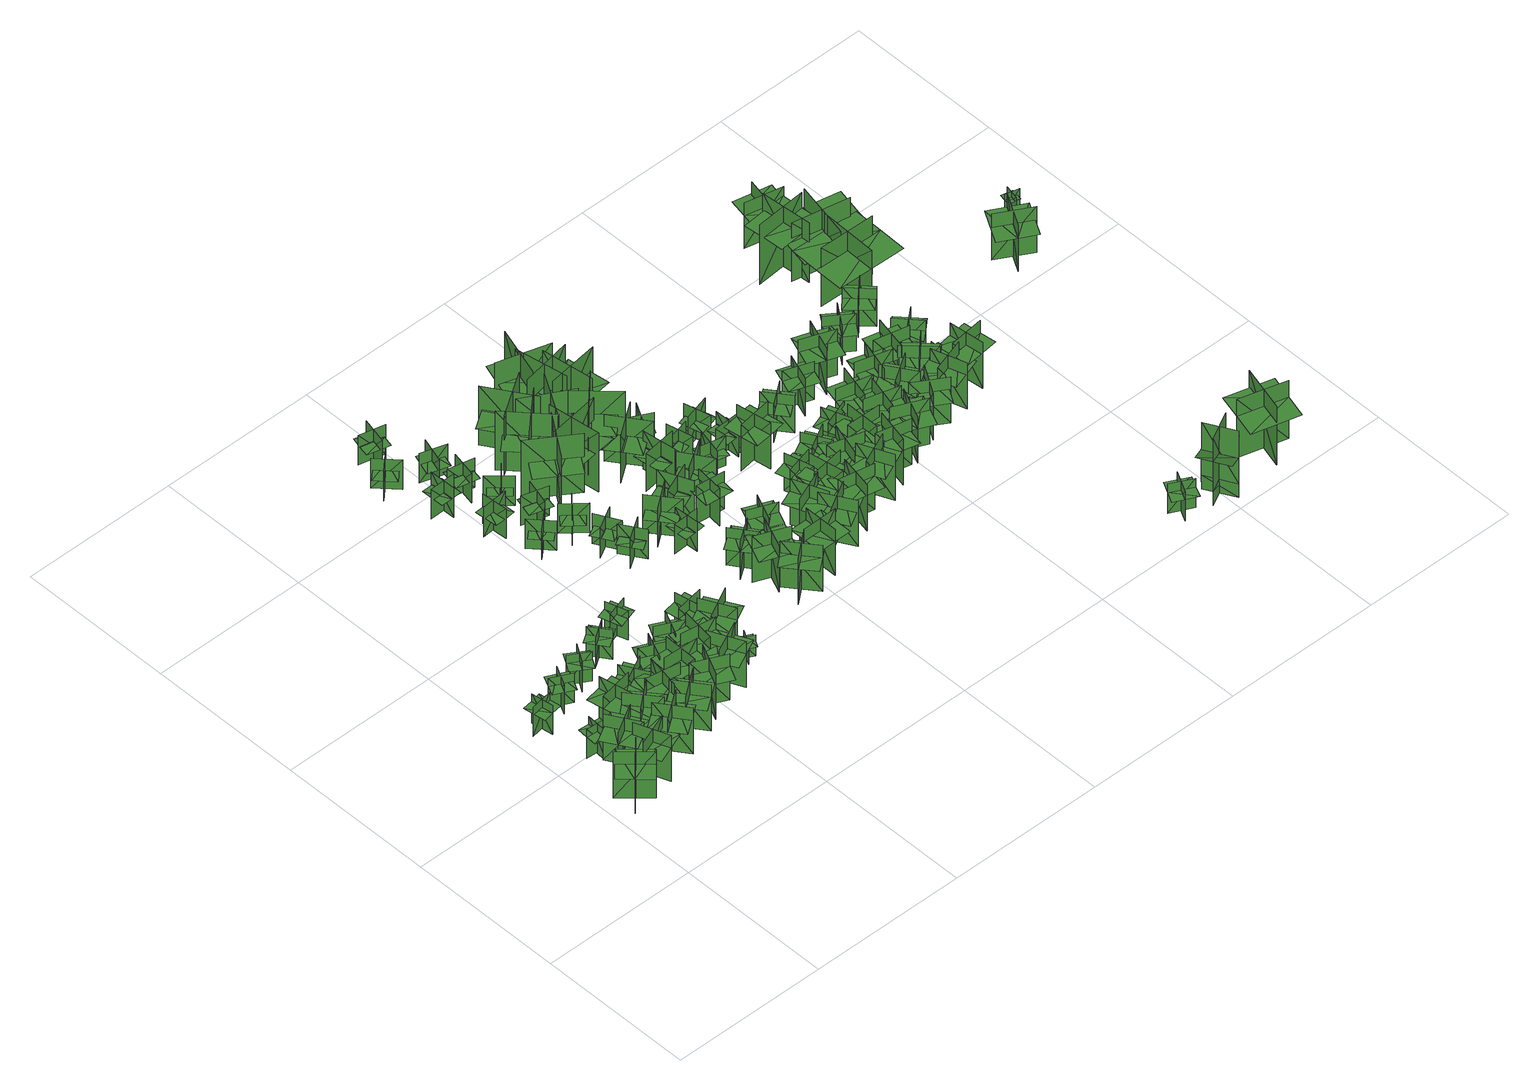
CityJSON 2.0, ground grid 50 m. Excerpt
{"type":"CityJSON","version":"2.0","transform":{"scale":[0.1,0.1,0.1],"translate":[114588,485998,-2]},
"CityObjects":{
"tree1":{"type":"SolitaryVegetationObject","geometry":[{"type":"MultiSurface","lod":"1","boundaries":[[[0,1,2]],[[0,2,3]],[[4,5,6]],[[4,6,7]],[[8,9,10]],[[8,10,11]],[[8,11,12]],[[8,12,13]]]}]},
"tree2":{"type":"SolitaryVegetationObject","geometry":[{"type":"MultiSurface","lod":"1","boundaries":[[[14,15,16]],[[14,16,17]],[[18,19,20]],[[18,20,21]],[[22,23,24]],[[22,24,25]],[[22,25,26]],[[22,26,27]]]}]},
"tree3":{"type":"SolitaryVegetationObject","geometry":[{"type":"MultiSurface","lod":"1","boundaries":[[[28,29,30]],[[28,30,31]],[[32,33,34]],[[32,34,35]],[[36,37,38]],[[36,38,39]],[[36,39,40]],[[36,40,41]]]}]},
"tree4":{"type":"SolitaryVegetationObject","geometry":[{"type":"MultiSurface","lod":"1","boundaries":[[[42,43,44]],[[42,44,45]],[[46,47,48]],[[46,48,49]],[[50,51,52]],[[50,52,53]],[[50,53,54]],[[50,54,55]]]}]},
"tree5":{"type":"SolitaryVegetationObject","geometry":[{"type":"MultiSurface","lod":"1","boundaries":[[[56,57,58]],[[56,58,59]],[[60,61,62]],[[60,62,63]],[[64,65,66]],[[64,66,67]],[[64,67,68]],[[64,68,69]]]}]},
"tree6":{"type":"SolitaryVegetationObject","geometry":[{"type":"MultiSurface","lod":"1","boundaries":[[[70,71,72]],[[70,72,73]],[[74,75,76]],[[74,76,77]],[[78,79,80]],[[78,80,81]],[[78,81,82]],[[78,82,83]]]}]},
"tree7":{"type":"SolitaryVegetationObject","geometry":[{"type":"MultiSurface","lod":"1","boundaries":[[[84,85,86]],[[84,86,87]],[[88,89,90]],[[88,90,91]],[[92,93,94]],[[92,94,95]],[[92,95,96]],[[92,96,97]]]}]},
"tree8":{"type":"SolitaryVegetationObject","geometry":[{"type":"MultiSurface","lod":"1","boundaries":[[[98,99,100]],[[98,100,101]],[[102,103,104]],[[102,104,105]],[[106,107,108]],[[106,108,109]],[[106,109,110]],[[106,110,111]]]}]},
"tree9":{"type":"SolitaryVegetationObject","geometry":[{"type":"MultiSurface","lod":"1","boundaries":[[[112,113,114]],[[112,114,115]],[[116,117,118]],[[116,118,119]],[[120,121,122]],[[120,122,123]],[[120,123,124]],[[120,124,125]]]}]},
"tree10":{"type":"SolitaryVegetationObject","geometry":[{"type":"MultiSurface","lod":"1","boundaries":[[[126,127,128]],[[126,128,129]],[[130,131,132]],[[130,132,133]],[[134,135,136]],[[134,136,137]],[[134,137,138]],[[134,138,139]]]}]},
"tree11":{"type":"SolitaryVegetationObject","geometry":[{"type":"MultiSurface","lod":"1","boundaries":[[[140,141,142]],[[140,142,143]],[[144,145,146]],[[144,146,147]],[[148,149,150]],[[148,150,151]],[[148,151,152]],[[148,152,153]]]}]},
"tree12":{"type":"SolitaryVegetationObject","geometry":[{"type":"MultiSurface","lod":"1","boundaries":[[[154,155,156]],[[154,156,157]],[[158,159,160]],[[158,160,161]],[[162,163,164]],[[162,164,165]],[[162,165,166]],[[162,166,167]]]}]},
"tree13":{"type":"SolitaryVegetationObject","geometry":[{"type":"MultiSurface","lod":"1","boundaries":[[[168,169,170]],[[168,170,171]],[[172,173,174]],[[172,174,175]],[[176,177,178]],[[176,178,179]],[[176,179,180]],[[176,180,181]]]}]},
"tree14":{"type":"SolitaryVegetationObject","geometry":[{"type":"MultiSurface","lod":"1","boundaries":[[[182,183,184]],[[182,184,185]],[[186,187,188]],[[186,188,189]],[[190,191,192]],[[190,192,193]],[[190,193,194]],[[190,194,195]]]}]},
"tree15":{"type":"SolitaryVegetationObject","geometry":[{"type":"MultiSurface","lod":"1","boundaries":[[[196,197,198]],[[196,198,199]],[[200,201,202]],[[200,202,203]],[[204,205,206]],[[204,206,207]],[[204,207,208]],[[204,208,209]]]}]},
"tree16":{"type":"SolitaryVegetationObject","geometry":[{"type":"MultiSurface","lod":"1","boundaries":[[[210,211,212]],[[210,212,213]],[[214,215,216]],[[214,216,217]],[[218,219,220]],[[218,220,221]],[[218,221,222]],[[218,222,223]]]}]},
"tree17":{"type":"SolitaryVegetationObject","geometry":[{"type":"MultiSurface","lod":"1","boundaries":[[[224,225,226]],[[224,226,227]],[[228,229,230]],[[228,230,231]],[[232,233,234]],[[232,234,235]],[[232,235,236]],[[232,236,237]]]}]},
"tree18":{"type":"SolitaryVegetationObject","geometry":[{"type":"MultiSurface","lod":"1","boundaries":[[[238,239,240]],[[238,240,241]],[[242,243,244]],[[242,244,245]],[[246,247,248]],[[246,248,249]],[[246,249,250]],[[246,250,251]]]}]},
"tree19":{"type":"SolitaryVegetationObject","geometry":[{"type":"MultiSurface","lod":"1","boundaries":[[[252,253,254]],[[252,254,255]],[[256,257,258]],[[256,258,259]],[[260,261,262]],[[260,262,263]],[[260,263,264]],[[260,264,265]]]}]},
"tree20":{"type":"SolitaryVegetationObject","geometry":[{"type":"MultiSurface","lod":"1","boundaries":[[[266,267,268]],[[266,268,269]],[[270,271,272]],[[270,272,273]],[[274,275,276]],[[274,276,277]],[[274,277,278]],[[274,278,279]]]}]},
"tree21":{"type":"SolitaryVegetationObject","geometry":[{"type":"MultiSurface","lod":"1","boundaries":[[[280,281,282]],[[280,282,283]],[[284,285,286]],[[284,286,287]],[[288,289,290]],[[288,290,291]],[[288,291,292]],[[288,292,293]]]}]},
"tree22":{"type":"SolitaryVegetationObject","geometry":[{"type":"MultiSurface","lod":"1","boundaries":[[[294,295,296]],[[294,296,297]],[[298,299,300]],[[298,300,301]],[[302,303,304]],[[302,304,305]],[[302,305,306]],[[302,306,307]]]}]},
"tree23":{"type":"SolitaryVegetationObject","geometry":[{"type":"MultiSurface","lod":"1","boundaries":[[[308,309,310]],[[308,310,311]],[[312,313,314]],[[312,314,315]],[[316,317,318]],[[316,318,319]],[[316,319,320]],[[316,320,321]]]}]},
"tree24":{"type":"SolitaryVegetationObject","geometry":[{"type":"MultiSurface","lod":"1","boundaries":[[[322,323,324]],[[322,324,325]],[[326,327,328]],[[326,328,329]],[[330,331,332]],[[330,332,333]],[[330,333,334]],[[330,334,335]]]}]},
"tree25":{"type":"SolitaryVegetationObject","geometry":[{"type":"MultiSurface","lod":"1","boundaries":[[[336,337,338]],[[336,338,339]],[[340,341,342]],[[340,342,343]],[[344,345,346]],[[344,346,347]],[[344,348,349]],[[344,349,345]]]}]},
"tree26":{"type":"SolitaryVegetationObject","geometry":[{"type":"MultiSurface","lod":"1","boundaries":[[[350,351,352]],[[350,352,353]],[[354,355,356]],[[354,356,357]],[[358,359,360]],[[358,360,361]],[[358,362,363]],[[358,363,359]]]}]},
"tree27":{"type":"SolitaryVegetationObject","geometry":[{"type":"MultiSurface","lod":"1","boundaries":[[[364,365,366]],[[364,366,367]],[[368,369,370]],[[368,370,371]],[[372,373,374]],[[372,374,375]],[[372,376,377]],[[372,377,373]]]}]},
"tree28":{"type":"SolitaryVegetationObject","geometry":[{"type":"MultiSurface","lod":"1","boundaries":[[[378,379,380]],[[378,380,381]],[[382,383,384]],[[382,384,385]],[[386,387,388]],[[386,388,389]],[[386,390,391]],[[386,391,387]]]}]},
"tree29":{"type":"SolitaryVegetationObject","geometry":[{"type":"MultiSurface","lod":"1","boundaries":[[[392,393,394]],[[392,394,395]],[[396,397,398]],[[396,398,399]],[[400,401,402]],[[400,402,403]],[[400,404,405]],[[400,405,401]]]}]},
"tree30":{"type":"SolitaryVegetationObject","geometry":[{"type":"MultiSurface","lod":"1","boundaries":[[[406,407,408]],[[406,408,409]],[[410,411,412]],[[410,412,413]],[[414,415,416]],[[414,416,417]],[[414,418,419]],[[414,419,415]]]}]},
"tree31":{"type":"SolitaryVegetationObject","geometry":[{"type":"MultiSurface","lod":"1","boundaries":[[[420,421,422]],[[420,422,423]],[[424,425,426]],[[424,426,427]],[[428,429,430]],[[428,430,431]],[[428,432,433]],[[428,433,429]]]}]},
"tree32":{"type":"SolitaryVegetationObject","geometry":[{"type":"MultiSurface","lod":"1","boundaries":[[[434,435,436]],[[434,436,437]],[[438,439,440]],[[438,440,441]],[[442,443,444]],[[442,444,445]],[[442,446,447]],[[442,447,443]]]}]},
"tree33":{"type":"SolitaryVegetationObject","geometry":[{"type":"MultiSurface","lod":"1","boundaries":[[[448,449,450]],[[448,450,451]],[[452,453,454]],[[452,454,455]],[[456,457,458]],[[456,458,459]],[[456,460,461]],[[456,461,457]]]}]},
"tree34":{"type":"SolitaryVegetationObject","geometry":[{"type":"MultiSurface","lod":"1","boundaries":[[[462,463,464]],[[462,464,465]],[[466,467,468]],[[466,468,469]],[[470,471,472]],[[470,472,473]],[[470,474,475]],[[470,475,471]]]}]},
"tree35":{"type":"SolitaryVegetationObject","geometry":[{"type":"MultiSurface","lod":"1","boundaries":[[[476,477,478]],[[476,478,479]],[[480,481,482]],[[480,482,483]],[[484,485,486]],[[484,486,487]],[[484,488,489]],[[484,489,485]]]}]},
"tree36":{"type":"SolitaryVegetationObject","geometry":[{"type":"MultiSurface","lod":"1","boundaries":[[[490,491,492]],[[490,492,493]],[[494,495,496]],[[494,496,497]],[[498,499,500]],[[498,500,501]],[[498,502,503]],[[498,503,499]]]}]},
"tree37":{"type":"SolitaryVegetationObject","geometry":[{"type":"MultiSurface","lod":"1","boundaries":[[[504,505,506]],[[504,506,507]],[[508,509,510]],[[508,510,511]],[[512,513,514]],[[512,514,515]],[[512,516,517]],[[512,517,513]]]}]},
"tree38":{"type":"SolitaryVegetationObject","geometry":[{"type":"MultiSurface","lod":"1","boundaries":[[[518,519,520]],[[518,520,521]],[[522,523,524]],[[522,524,525]],[[526,527,528]],[[526,528,529]],[[526,530,531]],[[526,531,527]]]}]},
"tree39":{"type":"SolitaryVegetationObject","geometry":[{"type":"MultiSurface","lod":"1","boundaries":[[[532,533,534]],[[532,534,535]],[[536,537,538]],[[536,538,539]],[[540,541,542]],[[540,542,543]],[[540,543,544]],[[540,544,545]]]}]},
"tree40":{"type":"SolitaryVegetationObject","geometry":[{"type":"MultiSurface","lod":"1","boundaries":[[[546,547,548]],[[546,548,549]],[[550,551,552]],[[550,552,553]],[[554,555,556]],[[554,556,557]],[[554,558,559]],[[554,559,555]]]}]},
"tree41":{"type":"SolitaryVegetationObject","geometry":[{"type":"MultiSurface","lod":"1","boundaries":[[[560,561,562]],[[560,562,563]],[[564,565,566]],[[564,566,567]],[[568,569,570]],[[568,570,571]],[[568,571,572]],[[568,572,573]]]}]},
"tree42":{"type":"SolitaryVegetationObject","geometry":[{"type":"MultiSurface","lod":"1","boundaries":[[[574,575,576]],[[574,576,577]],[[578,579,580]],[[578,580,581]],[[582,583,584]],[[582,584,585]],[[582,585,586]],[[582,586,587]]]}]},
"tree43":{"type":"SolitaryVegetationObject","geometry":[{"type":"MultiSurface","lod":"1","boundaries":[[[588,589,590]],[[588,590,591]],[[592,593,594]],[[592,594,595]],[[596,597,598]],[[596,598,599]],[[596,600,601]],[[596,601,597]]]}]},
"tree44":{"type":"SolitaryVegetationObject","geometry":[{"type":"MultiSurface","lod":"1","boundaries":[[[602,603,604]],[[602,604,605]],[[606,607,608]],[[606,608,609]],[[610,611,612]],[[610,612,613]],[[610,614,615]],[[610,615,611]]]}]},
"tree45":{"type":"SolitaryVegetationObject","geometry":[{"type":"MultiSurface","lod":"1","boundaries":[[[616,617,618]],[[616,618,619]],[[620,621,622]],[[620,622,623]],[[624,625,626]],[[624,626,627]],[[624,628,629]],[[624,629,625]]]}]},
"tree46":{"type":"SolitaryVegetationObject","geometry":[{"type":"MultiSurface","lod":"1","boundaries":[[[630,631,632]],[[630,632,633]],[[634,635,636]],[[634,636,637]],[[638,639,640]],[[638,640,641]],[[638,642,643]],[[638,643,639]]]}]},
"tree47":{"type":"SolitaryVegetationObject","geometry":[{"type":"MultiSurface","lod":"1","boundaries":[[[644,645,646]],[[644,646,647]],[[648,649,650]],[[648,650,651]],[[652,653,654]],[[652,654,655]],[[652,655,656]],[[652,656,657]]]}]},
"tree48":{"type":"SolitaryVegetationObject","geometry":[{"type":"MultiSurface","lod":"1","boundaries":[[[658,659,660]],[[658,660,661]],[[662,663,664]],[[662,664,665]],[[666,667,668]],[[666,668,669]],[[666,669,670]],[[666,670,671]]]}]},
"tree49":{"type":"SolitaryVegetationObject","geometry":[{"type":"MultiSurface","lod":"1","boundaries":[[[672,673,674]],[[672,674,675]],[[676,677,678]],[[676,678,679]],[[680,681,682]],[[680,682,683]],[[680,684,685]],[[680,685,681]]]}]},
"tree50":{"type":"SolitaryVegetationObject","geometry":[{"type":"MultiSurface","lod":"1","boundaries":[[[686,687,688]],[[686,688,689]],[[690,691,692]],[[690,692,693]],[[694,695,696]],[[694,696,697]],[[694,697,698]],[[694,698,699]]]}]},
"tree51":{"type":"SolitaryVegetationObject","geometry":[{"type":"MultiSurface","lod":"1","boundaries":[[[700,701,702]],[[700,702,703]],[[704,705,706]],[[704,706,707]],[[708,709,710]],[[708,710,711]],[[708,712,713]],[[708,713,709]]]}]},
"tree52":{"type":"SolitaryVegetationObject","geometry":[{"type":"MultiSurface","lod":"1","boundaries":[[[714,715,716]],[[714,716,717]],[[718,719,720]],[[718,720,721]],[[722,723,724]],[[722,724,725]],[[722,726,727]],[[722,727,723]]]}]},
"tree53":{"type":"SolitaryVegetationObject","geometry":[{"type":"MultiSurface","lod":"1","boundaries":[[[728,729,730]],[[728,730,731]],[[732,733,734]],[[732,734,735]],[[736,737,738]],[[736,738,739]],[[736,740,741]],[[736,741,737]]]}]},
"tree54":{"type":"SolitaryVegetationObject","geometry":[{"type":"MultiSurface","lod":"1","boundaries":[[[742,743,744]],[[742,744,745]],[[746,747,748]],[[746,748,749]],[[750,751,752]],[[750,752,753]],[[750,754,755]],[[750,755,751]]]}]},
"tree55":{"type":"SolitaryVegetationObject","geometry":[{"type":"MultiSurface","lod":"1","boundaries":[[[756,757,758]],[[756,758,759]],[[760,761,762]],[[760,762,763]],[[764,765,766]],[[764,766,767]],[[764,767,768]],[[764,768,769]]]}]},
"tree56":{"type":"SolitaryVegetationObject","geometry":[{"type":"MultiSurface","lod":"1","boundaries":[[[770,771,772]],[[770,772,773]],[[774,775,776]],[[774,776,777]],[[778,779,780]],[[778,780,781]],[[778,781,782]],[[778,782,783]]]}]},
"tree57":{"type":"SolitaryVegetationObject","geometry":[{"type":"MultiSurface","lod":"1","boundaries":[[[784,785,786]],[[784,786,787]],[[788,789,790]],[[788,790,791]],[[792,793,794]],[[792,794,795]],[[792,796,797]],[[792,797,793]]]}]},
"tree58":{"type":"SolitaryVegetationObject","geometry":[{"type":"MultiSurface","lod":"1","boundaries":[[[798,799,800]],[[798,800,801]],[[802,803,804]],[[802,804,805]],[[806,807,808]],[[806,808,809]],[[806,810,811]],[[806,811,807]]]}]},
"tree59":{"type":"SolitaryVegetationObject","geometry":[{"type":"MultiSurface","lod":"1","boundaries":[[[812,813,814]],[[812,814,815]],[[816,817,818]],[[816,818,819]],[[820,821,822]],[[820,822,823]],[[820,824,825]],[[820,825,821]]]}]},
"tree60":{"type":"SolitaryVegetationObject","geometry":[{"type":"MultiSurface","lod":"1","boundaries":[[[826,827,828]],[[826,828,829]],[[830,831,832]],[[830,832,833]],[[834,835,836]],[[834,836,837]],[[834,838,839]],[[834,839,835]]]}]},
"tree61":{"type":"SolitaryVegetationObject","geometry":[{"type":"MultiSurface","lod":"1","boundaries":[[[840,841,842]],[[840,842,843]],[[844,845,846]],[[844,846,847]],[[848,849,850]],[[848,850,851]],[[848,852,853]],[[848,853,849]]]}]},
"tree62":{"type":"SolitaryVegetationObject","geometry":[{"type":"MultiSurface","lod":"1","boundaries":[[[854,855,856]],[[854,856,857]],[[858,859,860]],[[858,860,861]],[[862,863,864]],[[862,864,865]],[[862,866,867]],[[862,867,863]]]}]},
"tree63":{"type":"SolitaryVegetationObject","geometry":[{"type":"MultiSurface","lod":"1","boundaries":[[[868,869,870]],[[868,870,871]],[[872,873,874]],[[872,874,875]],[[876,877,878]],[[876,878,879]],[[876,879,880]],[[876,880,881]]]}]},
"tree64":{"type":"SolitaryVegetationObject","geometry":[{"type":"MultiSurface","lod":"1","boundaries":[[[882,883,884]],[[882,884,885]],[[886,887,888]],[[886,888,889]],[[890,891,892]],[[890,892,893]],[[890,893,894]],[[890,894,895]]]}]},
"tree65":{"type":"SolitaryVegetationObject","geometry":[{"type":"MultiSurface","lod":"1","boundaries":[[[896,897,898]],[[896,898,899]],[[900,901,902]],[[900,902,903]],[[904,905,906]],[[904,906,907]],[[904,907,908]],[[904,908,909]]]}]},
"tree66":{"type":"SolitaryVegetationObject","geometry":[{"type":"MultiSurface","lod":"1","boundaries":[[[910,911,912]],[[910,912,913]],[[914,915,916]],[[914,916,917]],[[918,919,920]],[[918,920,921]],[[918,922,923]],[[918,923,919]]]}]},
"tree67":{"type":"SolitaryVegetationObject","geometry":[{"type":"MultiSurface","lod":"1","boundaries":[[[924,925,926]],[[924,926,927]],[[928,929,930]],[[928,930,931]],[[932,933,934]],[[932,934,935]],[[932,936,937]],[[932,937,933]]]}]},
"tree68":{"type":"SolitaryVegetationObject","geometry":[{"type":"MultiSurface","lod":"1","boundaries":[[[938,939,940]],[[938,940,941]],[[942,943,944]],[[942,944,945]],[[946,947,948]],[[946,948,949]],[[946,949,950]],[[946,950,951]]]}]},
"tree69":{"type":"SolitaryVegetationObject","geometry":[{"type":"MultiSurface","lod":"1","boundaries":[[[952,953,954]],[[952,954,955]],[[956,957,958]],[[956,958,959]],[[960,961,962]],[[960,962,963]],[[960,963,964]],[[960,964,965]]]}]},
"tree70":{"type":"SolitaryVegetationObject","geometry":[{"type":"MultiSurface","lod":"1","boundaries":[[[966,967,968]],[[966,968,969]],[[970,971,972]],[[970,972,973]],[[974,975,976]],[[974,976,977]],[[974,977,978]],[[974,978,979]]]}]},
"tree71":{"type":"SolitaryVegetationObject","geometry":[{"type":"MultiSurface","lod":"1","boundaries":[[[980,981,982]],[[980,982,983]],[[984,985,986]],[[984,986,987]],[[988,989,990]],[[988,990,991]],[[988,991,992]],[[988,992,993]]]}]},
"tree72":{"type":"SolitaryVegetationObject","geometry":[{"type":"MultiSurface","lod":"1","boundaries":[[[994,995,996]],[[994,996,997]],[[998,999,1000]],[[998,1000,1001]],[[1002,1003,1004]],[[1002,1004,1005]],[[1002,1005,1006]],[[1002,1006,1007]]]}]},
"tree73":{"type":"SolitaryVegetationObject","geometry":[{"type":"MultiSurface","lod":"1","boundaries":[[[1008,1009,1010]],[[1008,1010,1011]],[[1012,1013,1014]],[[1012,1014,1015]],[[1016,1017,1018]],[[1016,1018,1019]],[[1016,1019,1020]],[[1016,1020,1021]]]}]},
"tree74":{"type":"SolitaryVegetationObject","geometry":[{"type":"MultiSurface","lod":"1","boundaries":[[[1022,1023,1024]],[[1022,1024,1025]],[[1026,1027,1028]],[[1026,1028,1029]],[[1030,1031,1032]],[[1030,1032,1033]],[[1030,1033,1034]],[[1030,1034,1035]]]}]},
"tree75":{"type":"SolitaryVegetationObject","geometry":[{"type":"MultiSurface","lod":"1","boundaries":[[[1036,1037,1038]],[[1036,1038,1039]],[[1040,1041,1042]],[[1040,1042,1043]],[[1044,1045,1046]],[[1044,1046,1047]],[[1044,1047,1048]],[[1044,1048,1049]]]}]},
"tree76":{"type":"SolitaryVegetationObject","geometry":[{"type":"MultiSurface","lod":"1","boundaries":[[[1050,1051,1052]],[[1050,1052,1053]],[[1054,1055,1056]],[[1054,1056,1057]],[[1058,1059,1060]],[[1058,1060,1061]],[[1058,1061,1062]],[[1058,1062,1063]]]}]},
"tree77":{"type":"SolitaryVegetationObject","geometry":[{"type":"MultiSurface","lod":"1","boundaries":[[[1064,1065,1066]],[[1064,1066,1067]],[[1068,1069,1070]],[[1068,1070,1071]],[[1072,1073,1074]],[[1072,1074,1075]],[[1072,1075,1076]],[[1072,1076,1077]]]}]},
"tree78":{"type":"SolitaryVegetationObject","geometry":[{"type":"MultiSurface","lod":"1","boundaries":[[[1078,1079,1080]],[[1078,1080,1081]],[[1082,1083,1084]],[[1082,1084,1085]],[[1086,1087,1088]],[[1086,1088,1089]],[[1086,1089,1090]],[[1086,1090,1091]]]}]},
"tree79":{"type":"SolitaryVegetationObject","geometry":[{"type":"MultiSurface","lod":"1","boundaries":[[[1092,1093,1094]],[[1092,1094,1095]],[[1096,1097,1098]],[[1096,1098,1099]],[[1100,1101,1102]],[[1100,1102,1103]],[[1100,1103,1104]],[[1100,1104,1105]]]}]},
"tree80":{"type":"SolitaryVegetationObject","geometry":[{"type":"MultiSurface","lod":"1","boundaries":[[[1106,1107,1108]],[[1106,1108,1109]],[[1110,1111,1112]],[[1110,1112,1113]],[[1114,1115,1116]],[[1114,1116,1117]],[[1114,1117,1118]],[[1114,1118,1119]]]}]},
"tree81":{"type":"SolitaryVegetationObject","geometry":[{"type":"MultiSurface","lod":"1","boundaries":[[[1120,1121,1122]],[[1120,1122,1123]],[[1124,1125,1126]],[[1124,1126,1127]],[[1128,1129,1130]],[[1128,1130,1131]],[[1128,1131,1132]],[[1128,1132,1133]]]}]},
"tree82":{"type":"SolitaryVegetationObject","geometry":[{"type":"MultiSurface","lod":"1","boundaries":[[[1134,1135,1136]],[[1134,1136,1137]],[[1138,1139,1140]],[[1138,1140,1141]],[[1142,1143,1144]],[[1142,1144,1145]],[[1142,1145,1146]],[[1142,1146,1147]]]}]},
"tree83":{"type":"SolitaryVegetationObject","geometry":[{"type":"MultiSurface","lod":"1","boundaries":[[[1148,1149,1150]],[[1148,1150,1151]],[[1152,1153,1154]],[[1152,1154,1155]],[[1156,1157,1158]],[[1156,1158,1159]],[[1156,1159,1160]],[[1156,1160,1161]]]}]},
"tree84":{"type":"SolitaryVegetationObject","geometry":[{"type":"MultiSurface","lod":"1","boundaries":[[[1162,1163,1164]],[[1162,1164,1165]],[[1166,1167,1168]],[[1166,1168,1169]],[[1170,1171,1172]],[[1170,1172,1173]],[[1170,1173,1174]],[[1170,1174,1175]]]}]},
"tree85":{"type":"SolitaryVegetationObject","geometry":[{"type":"MultiSurface","lod":"1","boundaries":[[[1176,1177,1178]],[[1176,1178,1179]],[[1180,1181,1182]],[[1180,1182,1183]],[[1184,1185,1186]],[[1184,1186,1187]],[[1184,1187,1188]],[[1184,1188,1189]]]}]},
"tree86":{"type":"SolitaryVegetationObject","geometry":[{"type":"MultiSurface","lod":"1","boundaries":[[[1190,1191,1192]],[[1190,1192,1193]],[[1194,1195,1196]],[[1194,1196,1197]],[[1198,1199,1200]],[[1198,1200,1201]],[[1198,1201,1202]],[[1198,1202,1203]]]}]},
"tree87":{"type":"SolitaryVegetationObject","geometry":[{"type":"MultiSurface","lod":"1","boundaries":[[[1204,1205,1206]],[[1204,1206,1207]],[[1208,1209,1210]],[[1208,1210,1211]],[[1212,1213,1214]],[[1212,1214,1215]],[[1212,1215,1216]],[[1212,1216,1217]]]}]},
"tree88":{"type":"SolitaryVegetationObject","geometry":[{"type":"MultiSurface","lod":"1","boundaries":[[[1218,1219,1220]],[[1218,1220,1221]],[[1222,1223,1224]],[[1222,1224,1225]],[[1226,1227,1228]],[[1226,1228,1229]],[[1226,1229,1230]],[[1226,1230,1231]]]}]},
"tree89":{"type":"SolitaryVegetationObject","geometry":[{"type":"MultiSurface","lod":"1","boundaries":[[[1232,1233,1234]],[[1232,1234,1235]],[[1236,1237,1238]],[[1236,1238,1239]],[[1240,1241,1237]],[[1240,1237,1236]],[[1242,1243,1233]],[[1242,1233,1232]],[[1244,1245,1246]],[[1244,1246,1247]],[[1248,1249,1250]],[[1248,1250,1251]]]}]},
"tree90":{"type":"SolitaryVegetationObject","geometry":[{"type":"MultiSurface","lod":"1","boundaries":[[[1252,1253,1254]],[[1252,1254,1255]],[[1256,1257,1258]],[[1256,1258,1259]],[[1260,1261,1262]],[[1260,1262,1263]],[[1260,1263,1264]],[[1260,1264,1265]]]}]},
"tree91":{"type":"SolitaryVegetationObject","geometry":[{"type":"MultiSurface","lod":"1","boundaries":[[[1266,1267,1268]],[[1266,1268,1269]],[[1270,1271,1272]],[[1270,1272,1273]],[[1274,1275,1276]],[[1274,1276,1277]],[[1274,1277,1278]],[[1274,1278,1279]]]}]},
"tree92":{"type":"SolitaryVegetationObject","geometry":[{"type":"MultiSurface","lod":"1","boundaries":[[[1280,1281,1282]],[[1280,1282,1283]],[[1284,1285,1286]],[[1284,1286,1287]],[[1288,1289,1290]],[[1288,1290,1291]],[[1288,1291,1292]],[[1288,1292,1293]]]}]},
"tree93":{"type":"SolitaryVegetationObject","geometry":[{"type":"MultiSurface","lod":"1","boundaries":[[[1294,1295,1296]],[[1294,1296,1297]],[[1298,1299,1300]],[[1298,1300,1301]],[[1302,1303,1304]],[[1302,1304,1305]],[[1302,1305,1306]],[[1302,1306,1307]]]}]},
"tree94":{"type":"SolitaryVegetationObject","geometry":[{"type":"MultiSurface","lod":"1","boundaries":[[[1308,1309,1310]],[[1308,1310,1311]],[[1312,1313,1314]],[[1312,1314,1315]],[[1316,1317,1318]],[[1316,1318,1319]],[[1316,1320,1321]],[[1316,1321,1317]]]}]},
"tree95":{"type":"SolitaryVegetationObject","geometry":[{"type":"MultiSurface","lod":"1","boundaries":[[[1322,1323,1324]],[[1322,1324,1325]],[[1326,1327,1328]],[[1326,1328,1329]],[[1330,1331,1332]],[[1330,1332,1333]],[[1330,1333,1334]],[[1330,1334,1335]]]}]},
"tree96":{"type":"SolitaryVegetationObject","geometry":[{"type":"MultiSurface","lod":"1","boundaries":[[[1336,1337,1338]],[[1336,1338,1339]],[[1340,1341,1342]],[[1340,1342,1343]],[[1344,1345,1346]],[[1344,1346,1347]],[[1344,1347,1348]],[[1344,1348,1349]]]}]},
"tree97":{"type":"SolitaryVegetationObject","geometry":[{"type":"MultiSurface","lod":"1","boundaries":[[[1350,1351,1352]],[[1350,1352,1353]],[[1354,1355,1356]],[[1354,1356,1357]],[[1358,1359,1360]],[[1358,1360,1361]],[[1358,1361,1362]],[[1358,1362,1363]]]}]},
"tree98":{"type":"SolitaryVegetationObject","geometry":[{"type":"MultiSurface","lod":"1","boundaries":[[[1364,1365,1366]],[[1364,1366,1367]],[[1368,1369,1370]],[[1368,1370,1371]],[[1372,1373,1374]],[[1372,1374,1375]],[[1372,1375,1376]],[[1372,1376,1377]]]}]},
"tree99":{"type":"SolitaryVegetationObject","geometry":[{"type":"MultiSurface","lod":"1","boundaries":[[[1378,1379,1380]],[[1378,1380,1381]],[[1382,1383,1384]],[[1382,1384,1385]],[[1386,1387,1388]],[[1386,1388,1389]],[[1386,1389,1390]],[[1386,1390,1391]]]}]},
"tree100":{"type":"SolitaryVegetationObject","geometry":[{"type":"MultiSurface","lod":"1","boundaries":[[[1392,1393,1394]],[[1392,1394,1395]],[[1396,1397,1398]],[[1396,1398,1399]],[[1400,1401,1402]],[[1400,1402,1403]],[[1400,1403,1404]],[[1400,1404,1405]]]}]}
},
"vertices":[
[45,336,12],[126,258,12],[126,258,182],[45,336,182],[47,254,12],[125,335,12],[125,335,182],[47,254,182],[47,254,138],[86,216,138],[164,297,138],[125,335,138],[87,373,138],[8,292,138],
[123,459,12],[180,362,12],[180,362,182],[123,459,182],[103,379,12],[200,436,12],[200,436,182],[103,379,182],[103,379,138],[130,333,138],[227,389,138],[200,436,138],[173,483,138],[75,426,138],
[157,380,13],[197,275,13],[197,275,183],[157,380,183],[124,305,13],[230,345,13],[230,345,183],[124,305,183],[124,305,138],[143,255,138],[249,295,138],[230,345,138],[210,396,138],[105,356,138],
[128,453,11],[133,524,11],[133,524,119],[128,453,119],[167,487,11],[96,492,11],[96,492,119],[167,487,119],[167,487,91],[169,521,91],[98,526,91],[96,492,91],[93,458,91],[165,453,91],
[49,648,13],[119,659,13],[119,659,121],[49,648,121],[91,618,13],[80,688,13],[80,688,121],[91,618,121],[91,618,93],[125,623,93],[114,694,93],[80,688,93],[46,683,93],[57,612,93],
[295,475,12],[208,404,12],[208,404,182],[295,475,182],[214,483,12],[284,395,12],[284,395,182],[214,483,182],[214,483,138],[172,449,138],[242,361,138],[284,395,138],[327,429,138],[256,517,138],
[235,461,9],[214,571,9],[214,571,179],[235,461,179],[281,529,9],[170,508,9],[170,508,179],[281,529,179],[281,529,135],[271,582,135],[160,561,135],[170,508,135],[181,455,135],[291,476,135],
[310,310,14],[244,401,14],[244,401,184],[310,310,184],[322,391,14],[231,325,14],[231,325,184],[322,391,184],[322,391,139],[290,435,139],[199,369,139],[231,325,139],[263,281,139],[354,348,139],
[217,669,11],[153,701,11],[153,701,119],[217,669,119],[200,719,11],[168,655,11],[168,655,119],[200,719,119],[200,719,91],[169,734,91],[137,670,91],[168,655,91],[199,639,91],[231,703,91],
[323,354,12],[414,421,12],[414,421,183],[323,354,183],[405,342,12],[338,433,12],[338,433,183],[405,342,183],[405,342,138],[448,374,138],[381,465,138],[338,433,138],[294,400,138],[361,310,138],
[338,413,11],[358,524,11],[358,524,181],[338,413,181],[405,461,11],[294,480,11],[294,480,181],[405,461,181],[405,461,137],[415,514,137],[304,533,137],[294,480,137],[285,426,137],[396,407,137],
[346,512,9],[303,593,9],[303,593,148],[346,512,148],[366,576,9],[284,533,9],[284,533,148],[366,576,148],[366,576,112],[345,615,112],[263,572,112],[284,533,112],[305,494,112],[386,537,112],
[298,746,10],[260,685,10],[260,685,118],[298,746,118],[247,733,10],[308,696,10],[308,696,118],[247,733,118],[247,733,90],[229,704,90],[290,666,90],[308,696,90],[326,725,90],[265,763,90],
[445,557,12],[441,444,12],[441,444,182],[445,557,182],[385,501,12],[498,496,12],[498,496,182],[385,501,182],[385,501,138],[383,446,138],[495,442,138],[498,496,138],[500,550,138],[387,555,138],
[400,535,13],[438,619,13],[438,619,152],[400,535,152],[463,559,13],[379,597,13],[379,597,152],[463,559,152],[463,559,116],[481,600,116],[397,637,116],[379,597,116],[360,557,116],[445,519,116],
[443,366,13],[492,467,13],[492,467,183],[443,366,183],[520,393,13],[419,442,13],[419,442,183],[520,393,183],[520,393,138],[544,442,138],[443,491,138],[419,442,138],[395,394,138],[496,344,138],
[348,725,13],[407,766,13],[407,766,121],[348,725,121],[400,716,13],[359,775,13],[359,775,121],[400,716,121],[400,716,92],[428,736,92],[388,795,92],[359,775,92],[331,756,92],[371,697,92],
[543,587,12],[527,475,12],[527,475,182],[543,587,182],[478,537,12],[589,521,12],[589,521,182],[478,537,182],[478,537,137],[470,483,137],[582,468,137],[589,521,137],[597,575,137],[485,590,137],
[533,655,8],[492,572,8],[492,572,147],[533,655,147],[469,633,8],[552,592,8],[552,592,147],[469,633,147],[469,633,111],[449,593,111],[532,552,111],[552,592,111],[571,632,111],[489,672,111],
[536,500,12],[585,399,12],[585,399,182],[536,500,182],[509,422,12],[611,471,12],[611,471,182],[509,422,182],[509,422,137],[533,373,137],[634,422,137],[611,471,137],[587,520,137],[486,471,137],
[507,788,9],[439,767,9],[439,767,117],[507,788,117],[461,812,9],[482,744,9],[482,744,117],[461,812,117],[461,812,89],[428,802,89],[449,734,89],[482,744,89],[515,754,89],[494,823,89],
[683,584,10],[583,531,10],[583,531,180],[683,584,180],[604,608,10],[656,508,10],[656,508,180],[604,608,180],[604,608,136],[556,583,136],[608,483,136],[656,508,136],[704,533,136],[652,633,136],
[653,649,10],[562,633,10],[562,633,149],[653,649,149],[597,687,10],[614,596,10],[614,596,149],[597,687,149],[597,687,113],[554,679,113],[570,589,113],[614,596,113],[657,604,113],[641,695,113],
[683,466,14],[638,489,14],[638,489,91],[683,466,91],[672,501,14],[648,456,14],[648,456,91],[672,501,91],[672,501,71],[650,513,71],[626,467,71],[648,456,71],[670,445,71],[694,490,71],
[431,1621,14],[369,1564,14],[369,1564,123],[431,1621,123],[378,1623,14],[378,1623,123],[435,1561,123],[435,1561,14],[429,1615,81],[375,1565,81],[399,1540,81],[452,1590,81],[405,1641,81],[351,1591,81],
[460,1390,15],[458,1475,15],[458,1475,124],[460,1390,124],[496,1429,15],[496,1429,124],[412,1427,124],[412,1427,15],[457,1396,82],[455,1469,82],[421,1468,82],[423,1395,82],[492,1397,82],[491,1470,82],
[502,1324,13],[508,1240,13],[508,1240,122],[502,1324,122],[468,1284,13],[468,1284,122],[552,1290,122],[552,1290,13],[506,1319,80],[511,1245,80],[545,1248,80],[540,1321,80],[470,1316,80],[475,1243,80],
[521,1117,14],[584,1173,14],[584,1173,123],[521,1117,123],[573,1114,14],[573,1114,123],[518,1178,123],[518,1178,14],[522,1123,81],[578,1172,81],[555,1198,81],[500,1149,81],[546,1097,81],[601,1145,81],
[496,1691,11],[414,1710,11],[414,1710,120],[496,1691,120],[468,1735,11],[468,1735,120],[448,1653,120],[448,1653,11],[490,1689,78],[418,1705,78],[410,1672,78],[482,1655,78],[498,1723,78],[426,1740,78],
[580,1437,12],[498,1456,12],[498,1456,121],[580,1437,121],[552,1482,12],[552,1482,121],[533,1400,121],[533,1400,12],[574,1435,79],[503,1452,79],[495,1419,79],[566,1402,79],[582,1470,79],[511,1486,79],
[650,1226,13],[569,1249,13],[569,1249,122],[650,1226,122],[624,1272,13],[624,1272,122],[601,1191,122],[601,1191,13],[644,1224,80],[573,1244,80],[564,1211,80],[635,1191,80],[654,1258,80],[583,1278,80],
[531,1575,13],[505,1495,13],[505,1495,122],[531,1575,122],[484,1550,13],[484,1550,122],[564,1524,122],[564,1524,13],[533,1568,80],[510,1499,80],[542,1488,80],[565,1558,80],[499,1579,80],[476,1510,80],
[711,1058,12],[638,1017,12],[638,1017,122],[711,1058,122],[661,1072,12],[661,1072,122],[701,998,122],[701,998,12],[708,1052,80],[644,1017,80],[661,987,80],[725,1022,80],[691,1083,80],[627,1048,80],
[673,1164,13],[617,1102,13],[617,1102,122],[673,1164,122],[620,1161,13],[620,1161,122],[683,1105,122],[683,1105,13],[672,1158,80],[623,1103,80],[648,1080,80],[698,1135,80],[646,1182,80],[597,1127,80],
[558,1313,12],[616,1374,12],[616,1374,121],[558,1313,121],[611,1315,12],[611,1315,121],[549,1372,121],[549,1372,12],[559,1319,79],[610,1372,79],[585,1396,79],[534,1342,79],[585,1295,79],[635,1348,79],
[729,928,12],[683,999,12],[683,999,121],[729,928,121],[740,980,12],[740,980,121],[669,934,121],[669,934,12],[724,931,79],[683,992,79],[655,974,79],[695,912,79],[753,950,79],[713,1012,79],
[841,859,12],[837,943,12],[837,943,121],[841,859,121],[876,898,12],[876,898,121],[792,894,121],[792,894,12],[838,864,80],[834,937,80],[800,936,80],[804,862,80],[873,866,80],[869,939,80],
[677,1208,6],[772,1347,6],[772,1347,225],[677,1208,225],[781,1229,6],[781,1229,225],[642,1324,225],[642,1324,6],[678,1221,141],[761,1342,141],[704,1381,141],[621,1259,141],[736,1181,141],[819,1302,141],
[864,772,10],[917,697,10],[917,697,149],[864,772,149],[853,706,10],[928,759,10],[928,759,149],[853,706,149],[853,706,113],[878,670,113],[954,722,113],[928,759,113],[903,795,113],[827,743,113],
[785,1009,14],[851,923,14],[851,923,154],[785,1009,154],[776,942,14],[776,942,154],[863,1008,154],[863,1008,14],[793,1007,100],[850,932,100],[885,958,100],[828,1033,100],[756,979,100],[814,904,100],
[895,601,11],[938,705,11],[938,705,181],[895,601,181],[971,633,11],[867,676,11],[867,676,181],[971,633,181],[971,633,136],[992,683,136],[888,726,136],[867,676,136],[846,626,136],[950,583,136],
[900,534,10],[988,604,10],[988,604,180],[900,534,180],[981,525,10],[911,614,10],[911,614,180],[981,525,180],[981,525,135],[1024,559,135],[954,647,135],[911,614,135],[869,580,135],[939,492,135],
[675,1329,9],[799,1443,9],[799,1443,227],[675,1329,227],[780,1326,9],[780,1326,227],[666,1450,227],[666,1450,9],[678,1341,143],[787,1441,143],[740,1491,143],[632,1392,143],[726,1289,143],[834,1389,143],
[790,1408,10],[698,1548,10],[698,1548,228],[790,1408,228],[811,1511,10],[811,1511,228],[670,1419,228],[670,1419,10],[779,1413,144],[698,1536,144],[641,1498,144],[722,1375,144],[838,1452,144],[757,1575,144],
[789,1372,6],[811,1205,6],[811,1205,224],[789,1372,224],[726,1288,6],[726,1288,224],[892,1311,224],[892,1311,6],[797,1363,140],[817,1217,140],[884,1226,140],[865,1372,140],[727,1353,140],[746,1208,140],
[920,955,11],[878,1055,11],[878,1055,151],[920,955,151],[945,1018,11],[945,1018,151],[845,976,151],[845,976,11],[913,960,97],[877,1047,97],[836,1030,97],[873,943,97],[955,977,97],[919,1064,97],
[945,783,10],[1030,746,10],[1030,746,149],[945,783,149],[970,721,10],[1007,805,10],[1007,805,149],[970,721,149],[970,721,113],[1011,703,113],[1048,787,113],[1007,805,113],[966,823,113],[929,738,113],
[985,601,12],[1098,602,12],[1098,602,182],[985,601,182],[1044,544,12],[1044,656,12],[1044,656,182],[1044,544,182],[1044,544,138],[1098,544,138],[1098,656,138],[1044,656,138],[989,656,138],[990,543,138],
[884,1362,8],[738,1447,8],[738,1447,226],[884,1362,226],[856,1464,8],[856,1464,226],[771,1318,226],[771,1318,8],[871,1361,142],[744,1435,142],[710,1376,142],[837,1302,142],[907,1423,142],[780,1497,142],
[1005,930,9],[913,940,9],[913,940,148],[1005,930,148],[962,982,9],[952,891,9],[952,891,148],[962,982,148],[962,982,112],[918,987,112],[908,895,112],[952,891,112],[996,886,112],[1006,977,112],
[964,1076,13],[951,1183,13],[951,1183,153],[964,1076,153],[1006,1130,13],[1006,1130,153],[898,1116,153],[898,1116,13],[959,1082,99],[947,1176,99],[904,1170,99],[916,1077,99],[1004,1088,99],[993,1181,99],
[979,1263,12],[871,1186,12],[871,1186,183],[979,1263,183],[897,1276,12],[897,1276,183],[974,1168,183],[974,1168,12],[975,1254,117],[881,1187,117],[912,1143,117],[1006,1210,117],[942,1299,117],[848,1232,117],
[952,1389,8],[833,1269,8],[833,1269,226],[952,1389,226],[847,1388,8],[847,1388,226],[966,1269,226],[966,1269,8],[949,1376,142],[846,1272,142],[894,1224,142],[998,1328,142],[899,1426,142],[796,1322,142],
[962,1069,11],[1021,978,11],[1021,978,151],[962,1069,151],[948,1003,11],[948,1003,151],[1040,1061,151],[1040,1061,11],[970,1066,97],[1021,986,97],[1058,1010,97],[1007,1090,97],[931,1041,97],[982,962,97],
[1055,692,12],[1160,734,12],[1160,734,182],[1055,692,182],[1131,660,12],[1089,765,12],[1089,765,182],[1131,660,182],[1131,660,137],[1181,681,137],[1139,785,137],[1089,765,137],[1039,744,137],[1081,640,137],
[1165,584,9],[1109,681,9],[1109,681,179],[1165,584,179],[1186,663,9],[1088,607,9],[1088,607,179],[1186,663,179],[1186,663,135],[1159,710,135],[1061,654,135],[1088,607,135],[1115,560,135],[1213,616,135],
[807,1477,10],[972,1506,10],[972,1506,228],[807,1477,228],[893,1417,10],[893,1417,228],[864,1583,228],[864,1583,10],[816,1485,144],[961,1510,144],[949,1578,144],[804,1553,144],[828,1415,144],[973,1441,144],
[788,1582,11],[949,1532,11],[949,1532,229],[788,1582,229],[838,1489,11],[838,1489,229],[888,1650,229],[888,1650,11],[800,1585,145],[941,1541,145],[961,1606,145],[821,1650,145],[779,1517,145],[919,1474,145],
[851,1426,11],[1017,1448,11],[1017,1448,229],[851,1426,229],[935,1362,11],[935,1362,229],[912,1529,229],[912,1529,11],[860,1434,145],[1006,1454,145],[997,1521,145],[851,1502,145],[870,1364,145],[1016,1383,145],
[1078,1155,14],[996,1136,14],[996,1136,123],[1078,1155,123],[1033,1183,14],[1033,1183,123],[1053,1101,123],[1053,1101,14],[1074,1151,82],[1002,1134,82],[1010,1101,82],[1082,1118,82],[1066,1185,82],[994,1169,82],
[989,1220,14],[1030,1294,14],[1030,1294,123],[989,1220,123],[1040,1235,14],[1040,1235,123],[966,1276,123],[966,1276,14],[989,1227,81],[1025,1291,81],[995,1307,81],[959,1243,81],[1020,1209,81],[1055,1274,81],
[1036,1063,13],[1117,1043,13],[1117,1043,122],[1036,1063,122],[1063,1018,13],[1063,1018,122],[1083,1100,122],[1083,1100,13],[1042,1065,80],[1113,1047,80],[1121,1080,80],[1050,1098,80],[1033,1031,80],[1104,1013,80],
[1223,835,11],[1134,813,11],[1134,813,150],[1223,835,150],[1166,870,11],[1188,780,11],[1188,780,150],[1166,870,150],[1166,870,114],[1123,859,114],[1145,770,114],[1188,780,114],[1231,791,114],[1209,880,114],
[1261,755,10],[1150,738,10],[1150,738,180],[1261,755,180],[1194,803,10],[1212,692,10],[1212,692,180],[1194,803,180],[1194,803,136],[1141,795,136],[1158,683,136],[1212,692,136],[1265,700,136],[1248,811,136],
[1221,608,13],[1243,719,13],[1243,719,183],[1221,608,183],[1290,654,13],[1179,676,13],[1179,676,183],[1290,654,183],[1290,654,138],[1300,708,138],[1190,730,138],[1179,676,138],[1168,623,138],[1279,601,138],
[1119,1206,15],[1141,1125,15],[1141,1125,124],[1119,1206,124],[1093,1161,15],[1093,1161,124],[1175,1182,124],[1175,1182,15],[1124,1202,82],[1143,1131,82],[1176,1140,82],[1157,1211,82],[1090,1193,82],[1108,1122,82],
[1164,1043,14],[1162,1127,14],[1162,1127,123],[1164,1043,123],[1200,1082,14],[1200,1082,123],[1116,1079,123],[1116,1079,14],[1161,1048,81],[1159,1122,81],[1124,1121,81],[1126,1047,81],[1196,1049,81],[1194,1123,81],
[1246,1017,11],[1134,1001,11],[1134,1001,181],[1246,1017,181],[1179,1066,11],[1196,954,11],[1196,954,181],[1179,1066,181],[1179,1066,137],[1126,1058,137],[1142,947,137],[1196,954,137],[1249,962,137],[1233,1074,137],
[1316,880,10],[1235,836,10],[1235,836,149],[1316,880,149],[1251,899,10],[1295,818,10],[1295,818,149],[1251,899,149],[1251,899,113],[1212,878,113],[1257,797,113],[1295,818,113],[1334,839,113],[1290,920,113],
[1283,722,11],[1315,829,11],[1315,829,181],[1283,722,181],[1355,761,11],[1247,793,11],[1247,793,181],[1355,761,181],[1355,761,136],[1371,813,136],[1263,845,136],[1247,793,136],[1232,741,136],[1340,709,136],
[1351,640,15],[1305,743,15],[1305,743,185],[1351,640,185],[1380,717,15],[1277,672,15],[1277,672,185],[1380,717,185],[1380,717,140],[1358,767,140],[1255,721,140],[1277,672,140],[1299,622,140],[1402,668,140],
[1335,1009,11],[1279,1083,11],[1279,1083,150],[1335,1009,150],[1344,1076,11],[1270,1021,11],[1270,1021,150],[1344,1076,150],[1344,1076,113],[1317,1111,113],[1243,1056,113],[1270,1021,113],[1297,985,113],[1370,1041,113],
[1450,806,12],[1338,807,12],[1338,807,182],[1450,806,182],[1392,865,12],[1391,752,12],[1391,752,182],[1392,865,182],[1392,865,137],[1338,865,137],[1337,752,137],[1391,752,137],[1445,752,137],[1446,864,137],
[1478,711,12],[1368,735,12],[1368,735,182],[1478,711,182],[1434,780,12],[1409,670,12],[1409,670,182],[1434,780,182],[1434,780,138],[1381,792,138],[1356,682,138],[1409,670,138],[1462,658,138],[1486,768,138],
[1387,844,10],[1356,931,10],[1356,931,149],[1387,844,149],[1416,905,10],[1329,874,10],[1329,874,149],[1416,905,149],[1416,905,113],[1401,947,113],[1314,916,113],[1329,874,113],[1343,833,113],[1430,863,113],
[1504,890,13],[1475,781,13],[1475,781,183],[1504,890,183],[1433,849,13],[1542,819,13],[1542,819,183],[1433,849,183],[1433,849,139],[1419,796,139],[1528,767,139],[1542,819,139],[1556,872,139],[1447,901,139],
[1481,973,9],[1452,864,9],[1452,864,179],[1481,973,179],[1410,931,9],[1519,902,9],[1519,902,179],[1410,931,179],[1410,931,134],[1396,878,134],[1505,850,134],[1519,902,134],[1532,955,134],[1424,983,134],
[1398,1036,12],[1430,1123,12],[1430,1123,151],[1398,1036,151],[1459,1065,12],[1373,1097,12],[1373,1097,151],[1459,1065,151],[1459,1065,115],[1474,1107,115],[1388,1138,115],[1373,1097,115],[1357,1055,115],[1444,1023,115],
[1463,780,12],[1566,734,12],[1566,734,182],[1463,780,182],[1493,703,12],[1539,806,12],[1539,806,182],[1493,703,182],[1493,703,138],[1542,681,138],[1588,784,138],[1539,806,138],[1489,828,138],[1443,726,138],
[1632,899,15],[1538,837,15],[1538,837,185],[1632,899,185],[1552,915,15],[1613,821,15],[1613,821,185],[1552,915,185],[1552,915,140],[1506,886,140],[1568,791,140],[1613,821,140],[1658,850,140],[1597,945,140],
[1660,754,12],[1564,813,12],[1564,813,182],[1660,754,182],[1640,834,12],[1582,738,12],[1582,738,182],[1640,834,182],[1640,834,138],[1594,862,138],[1536,766,138],[1582,738,138],[1628,710,138],[1687,806,138],
[1465,1134,7],[1570,1094,7],[1570,1094,177],[1465,1134,177],[1499,1059,7],[1539,1165,7],[1539,1165,177],[1499,1059,177],[1499,1059,133],[1549,1040,133],[1589,1145,133],[1539,1165,133],[1488,1184,133],[1448,1078,133],
[1512,967,12],[1620,935,12],[1620,935,182],[1512,967,182],[1552,895,12],[1584,1003,12],[1584,1003,182],[1552,895,182],[1552,895,138],[1604,880,138],[1636,987,138],[1584,1003,138],[1533,1019,138],[1500,911,138],
[1897,135,5],[1861,66,5],[1861,66,113],[1897,135,113],[1848,119,5],[1916,84,5],[1916,84,113],[1848,119,113],[1848,119,82],[1830,85,82],[1899,49,82],[1916,84,82],[1934,118,82],[1866,154,82],
[1640,936,12],[1719,856,12],[1719,856,182],[1640,936,182],[1640,854,12],[1721,933,12],[1721,933,182],[1640,854,182],[1640,854,138],[1678,815,138],[1758,894,138],[1721,933,138],[1683,972,138],[1602,893,138],
[1715,969,11],[1605,994,11],[1605,994,181],[1715,969,181],[1671,1038,11],[1646,928,11],[1646,928,181],[1671,1038,181],[1671,1038,137],[1619,1051,137],[1593,941,137],[1646,928,137],[1698,916,137],[1724,1026,137],
[1728,762,12],[1694,869,12],[1694,869,182],[1728,762,182],[1765,835,12],[1658,801,12],[1658,801,182],[1765,835,182],[1765,835,137],[1749,887,137],[1641,852,137],[1658,801,137],[1675,749,137],[1782,784,137],
[1587,1173,15],[1662,1120,15],[1662,1120,154],[1587,1173,154],[1599,1107,15],[1652,1182,15],[1652,1182,154],[1599,1107,154],[1599,1107,118],[1635,1082,118],[1688,1157,118],[1652,1182,118],[1616,1208,118],[1563,1133,118],
[2019,28,63],[1970,120,63],[1972,120,257],[2021,29,257],[2042,103,63],[1951,54,63],[1951,54,257],[2043,102,257],[2043,102,11],[1951,54,11],[2021,29,11],[1972,120,11],[2020,29,158],[1971,120,158],[1925,95,176],[1973,4,176],[1978,108,188],[2015,39,188],[2050,58,199],[2013,126,199],
[1783,1039,15],[1713,979,15],[1713,979,154],[1783,1039,154],[1716,1044,15],[1776,974,15],[1776,974,154],[1716,1044,154],[1716,1044,118],[1682,1015,118],[1743,945,118],[1776,974,118],[1810,1003,118],[1749,1073,118],
[1800,923,18],[1749,927,18],[1749,927,95],[1800,923,95],[1775,951,18],[1772,900,18],[1772,900,95],[1775,951,95],[1775,951,75],[1751,953,75],[1747,902,75],[1772,900,75],[1796,898,75],[1800,950,75],
[1810,789,13],[1797,901,13],[1797,901,183],[1810,789,183],[1861,854,13],[1749,841,13],[1749,841,183],[1861,854,183],[1861,854,138],[1854,908,138],[1743,894,138],[1749,841,138],[1755,787,138],[1867,800,138],
[1763,1147,18],[1699,1213,18],[1699,1213,157],[1763,1147,157],[1764,1214,18],[1698,1150,18],[1698,1150,157],[1764,1214,157],[1764,1214,120],[1733,1246,120],[1667,1181,120],[1698,1150,120],[1729,1118,120],[1795,1182,120],
[1650,1477,13],[1814,1491,13],[1814,1491,233],[1650,1477,233],[1750,1393,13],[1736,1558,13],[1736,1558,233],[1750,1393,233],[1664,1478,176],[1814,1491,176],[1809,1556,176],[1658,1544,176],[1669,1413,176],[1820,1425,176],
[1804,1392,16],[1804,1392,233],[1799,1205,233],[1799,1205,16],[1889,1299,16],[1889,1299,233],[1709,1303,233],[1709,1303,16],[1917,1298,163],[1919,1392,163],[1695,1398,163],[1692,1304,163],[1690,1210,163],[1914,1204,163],
[1828,1496,15],[1828,1496,232],[1789,1313,232],[1789,1313,15],[1895,1389,15],[1895,1389,232],[1718,1426,232],[1718,1426,15],[1922,1383,162],[1941,1475,162],[1721,1521,162],[1702,1429,162],[1683,1338,162],[1903,1291,162],
[2182,54,6],[2223,203,6],[2223,203,221],[2182,54,221],[2272,104,6],[2123,145,6],[2123,145,221],[2272,104,221],[2272,104,161],[2293,179,161],[2143,220,161],[2123,145,161],[2102,70,161],[2251,29,161],
[1783,1650,9],[1758,1531,9],[1758,1531,178],[1783,1650,178],[1715,1607,9],[1834,1581,9],[1834,1581,178],[1715,1607,178],[1715,1607,131],[1702,1547,131],[1821,1521,131],[1834,1581,131],[1847,1640,131],[1728,1666,131],
[2157,1123,15],[2263,1063,15],[2263,1063,185],[2157,1123,185],[2178,1044,15],[2238,1150,15],[2238,1150,185],[2178,1044,185],[2178,1044,137],[2231,1015,137],[2291,1121,137],[2238,1150,137],[2185,1180,137],[2125,1074,137],
[2331,1248,17],[2321,1203,17],[2321,1203,79],[2331,1248,79],[2306,1232,17],[2306,1232,79],[2351,1222,79],[2351,1222,17],[2306,1232,60],[2302,1213,60],[2338,1205,60],[2342,1224,60],[2346,1243,60],[2310,1251,60]
]}
